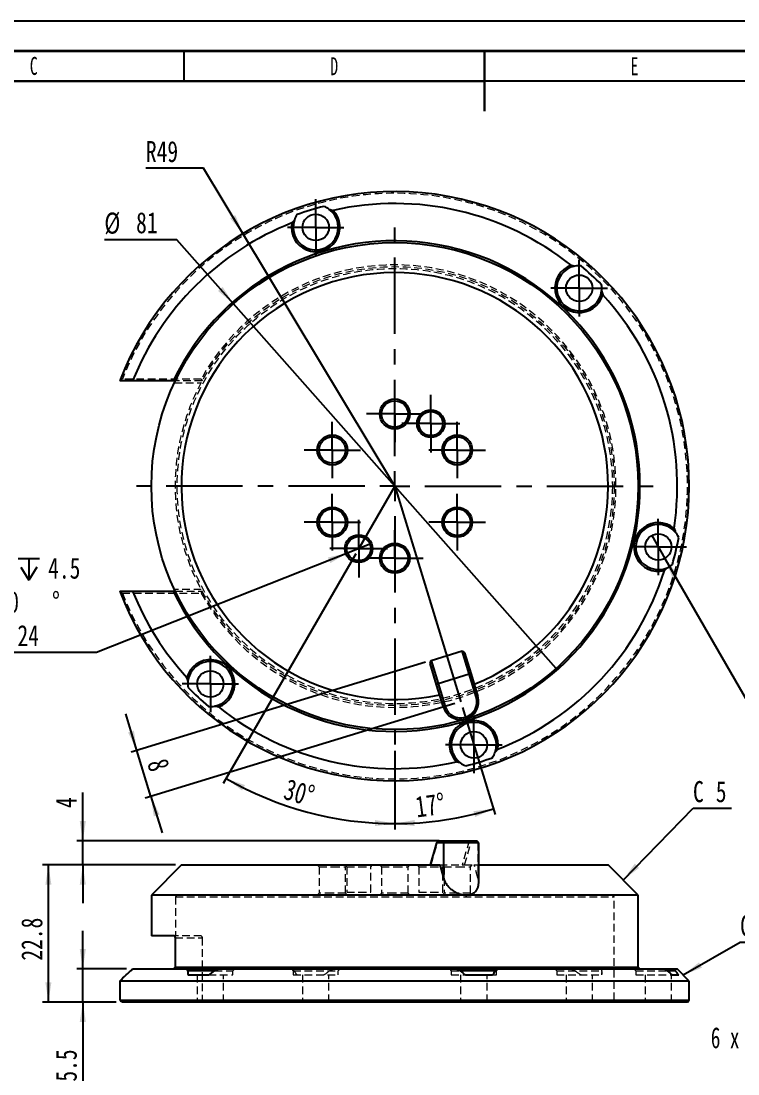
# Model space of a CAD drawing. Header units: millimetres. Extents: x 0 to 420, y 1 to 298.
# Drawn here: x 132.9 to 252.2, y 122.9 to 298 of the extents above; entities that cross this region are included whole.
import ezdxf

# ---------------------------------------------------------------- set-up
doc = ezdxf.new("R2010")
doc.units = ezdxf.units.MM
doc.linetypes.add('CENTERX2', pattern=[20.32, 12.7, -2.54, 2.54, -2.54])
doc.linetypes.add('HIDDEN', pattern=[1.905, 1.27, -0.635])
for name, color, linetype in [('SLD-0', 179, 'Continuous'), ('레이어10', 30, 'Continuous'), ('중심선', 1, 'CENTERX2'), ('치수선', 104, 'Continuous')]:
    doc.layers.add(name, color=color, linetype=linetype)
doc.layers.add('도면층1', color=4, linetype='Continuous', lineweight=35)
doc.layers.add('도면층2', color=3, linetype='Continuous', lineweight=25)
doc.styles.add('SLDTEXTSTYLE1', font='TXT', dxfattribs={"width": 0.75})
doc.styles.add('SLDTEXTSTYLE12', font='TXT', dxfattribs={"width": 0.666667})
doc.styles.add('SLDTEXTSTYLE3', font='TXT', dxfattribs={"width": 0.7})
doc.styles.add('SLDTEXTSTYLE8', font='TXT', dxfattribs={"width": 0.638186})
doc.dimstyles.new('SLDDIMSTYLE0', dxfattribs={"dimtxt": 3.5, "dimasz": 3.302, "dimexe": 0, "dimexo": 0.0625, "dimgap": 0.875, "dimtad": 1, "dimdec": 3, "dimrnd": 1e-09, "dimzin": 12, "dimdsep": 46, "dimtxsty": 'SLDTEXTSTYLE1', "dimsah": 1, "dimcen": 0.09, "dimadec": 0, "dimazin": 3, "dimtfac": 1, "dimtdec": 3, "dimtmove": 0, "dimatfit": 0, "dimfxl": 1, "dimfrac": 2, "dimtolj": 1, "dimtzin": 12, "dimarcsym": 0})
doc.dimstyles.new('SLDDIMSTYLE1', dxfattribs={"dimtxt": 3.5, "dimasz": 3.302, "dimexe": 0, "dimexo": 0.0625, "dimgap": 0.875, "dimtad": 1, "dimdec": 4, "dimzin": 12, "dimdsep": 46, "dimtxsty": 'SLDTEXTSTYLE1', "dimsah": 1, "dimcen": 0.09, "dimazin": 3, "dimtfac": 1, "dimtofl": 0, "dimtmove": 0, "dimatfit": 3, "dimfxl": 1, "dimfrac": 2, "dimtolj": 1, "dimtzin": 12, "dimarcsym": 0})
doc.dimstyles.new('SLDDIMSTYLE2', dxfattribs={"dimtxt": 3.5, "dimasz": 3.302, "dimexe": 0, "dimexo": 0.0625, "dimgap": 0.875, "dimtad": 0, "dimtih": 1, "dimtoh": 1, "dimdec": 3, "dimrnd": 1e-09, "dimzin": 12, "dimdsep": 46, "dimtxsty": 'SLDTEXTSTYLE1', "dimsah": 1, "dimcen": 0, "dimadec": 0, "dimazin": 3, "dimtfac": 1, "dimtdec": 3, "dimtofl": 0, "dimtmove": 0, "dimatfit": 3, "dimfxl": 1, "dimfrac": 2, "dimtolj": 1, "dimtzin": 12, "dimarcsym": 0})
doc.dimstyles.new('SLDDIMSTYLE3', dxfattribs={"dimtxt": 3.5, "dimasz": 3.302, "dimexe": 0, "dimexo": 0.0625, "dimgap": 0.875, "dimtad": 0, "dimtih": 1, "dimtoh": 1, "dimdec": 3, "dimrnd": 1e-09, "dimzin": 12, "dimdsep": 46, "dimtxsty": 'SLDTEXTSTYLE1', "dimblk1": 'NONE', "dimsah": 1, "dimcen": 0, "dimadec": 0, "dimazin": 3, "dimtfac": 1, "dimtdec": 3, "dimtmove": 0, "dimatfit": 3, "dimldrblk": 'NONE', "dimfxl": 1, "dimfrac": 2, "dimtolj": 1, "dimtzin": 12, "dimarcsym": 0})
doc.dimstyles.new('SLDDIMSTYLE4', dxfattribs={"dimtxt": 3.5, "dimasz": 3.302, "dimexe": 0, "dimexo": 0.0625, "dimgap": 0.875, "dimtad": 0, "dimtih": 1, "dimtoh": 1, "dimdec": 3, "dimrnd": 1e-09, "dimzin": 12, "dimdsep": 46, "dimtxsty": 'SLDTEXTSTYLE1', "dimblk1": 'NONE', "dimsah": 1, "dimcen": 0, "dimadec": 0, "dimazin": 3, "dimtfac": 1, "dimtdec": 3, "dimtmove": 0, "dimatfit": 3, "dimldrblk": 'NONE', "dimfxl": 1, "dimfrac": 2, "dimtolj": 1, "dimtzin": 12, "dimarcsym": 0})

# ---------------------------------------------------------------- blocks, each defined once
blk = doc.blocks.new('_D')
at = {"layer": '치수선', "transparency": 16777216}
for p, q in [((143.18, 140.34), (143.18, 146.69)), ((150.47, 140.34), (142.18, 140.34)), ((143.18, 134.84), (143.18, 140.34)), ((148.76, 134.84), (142.18, 134.84)), ((143.18, 134.84), (143.18, 121.61))]:
    blk.add_line(p, q, dxfattribs=at)
for points in [[(143.18, 140.34), (143.69, 143.64), (142.67, 143.64)], [(143.18, 134.84), (142.67, 131.54), (143.69, 131.54)]]:
    blk.add_solid(points, dxfattribs=at)
at = {"layer": '치수선', "transparency": 16777216, "insert": (138.67, 121.61), "char_height": 3.5, "attachment_point": 1, "rotation": 90, "style": 'SLDTEXTSTYLE1'}
blk.add_mtext('5.5', dxfattribs=at)
blk = doc.blocks.new('_D_1')
at = {"layer": '레이어10', "transparency": 16777216}
for p, q in [((158.59, 157.64), (136.46, 157.64)), ((137.46, 134.84), (137.46, 157.64)), ((148.76, 134.84), (136.46, 134.84))]:
    blk.add_line(p, q, dxfattribs=at)
for points in [[(137.46, 157.64), (136.95, 154.34), (137.96, 154.34)], [(137.46, 134.84), (137.96, 138.14), (136.95, 138.14)]]:
    blk.add_solid(points, dxfattribs=at)
at = {"layer": '레이어10', "transparency": 16777216, "insert": (132.94, 141.73), "char_height": 3.5, "attachment_point": 1, "rotation": 90, "style": 'SLDTEXTSTYLE1'}
blk.add_mtext('22.8', dxfattribs=at)
blk = doc.blocks.new('_D_2')
at = {"layer": '치수선', "transparency": 16777216}
for p, q in [((143.18, 161.64), (143.18, 169.69)), ((202.48, 161.64), (142.18, 161.64)), ((143.18, 157.64), (143.18, 161.64)), ((158.59, 157.64), (142.18, 157.64)), ((143.18, 157.64), (143.18, 151.29))]:
    blk.add_line(p, q, dxfattribs=at)
for points in [[(143.18, 161.64), (143.69, 164.94), (142.67, 164.94)], [(143.18, 157.64), (142.67, 154.34), (143.69, 154.34)]]:
    blk.add_solid(points, dxfattribs=at)
at = {"layer": '치수선', "transparency": 16777216, "insert": (138.67, 167.11), "char_height": 3.5, "attachment_point": 1, "rotation": 90, "style": 'SLDTEXTSTYLE1'}
blk.add_mtext('4', dxfattribs=at)
blk = doc.blocks.new('SW_CHAMFER_DIMENSION_0')
at = {"layer": '치수선', "color": 0}
for p, q in [((-11.63, -11.94), (0, 0)), ((0, 0), (6.38, 0))]:
    blk.add_line(p, q, dxfattribs=at)
blk.add_solid([(-11.63, -11.94), (-8.96, -9.92), (-9.69, -9.22)], dxfattribs=at)
at = {"layer": '치수선', "color": 0, "char_height": 3.5, "attachment_point": 1, "style": 'SLDTEXTSTYLE1'}
for s, insert in [('C', (0, 4.51)), ('5', (3.79, 4.51))]:
    blk.add_mtext(s, dxfattribs=dict(at, insert=insert))
blk = doc.blocks.new('SW_CHAMFER_DIMENSION_1')
at = {"layer": '치수선', "color": 0}
for p, q in [((-9.46, -5.46), (0, 0)), ((0, 0), (6.38, 0))]:
    blk.add_line(p, q, dxfattribs=at)
blk.add_solid([(-9.46, -5.46), (-6.35, -4.25), (-6.85, -3.37)], dxfattribs=at)
at = {"layer": '치수선', "color": 0, "char_height": 3.5, "attachment_point": 1, "style": 'SLDTEXTSTYLE1'}
for s, insert in [('C', (0, 4.51)), ('2', (3.79, 4.51))]:
    blk.add_mtext(s, dxfattribs=dict(at, insert=insert))
blk = doc.blocks.new('_D_3')
at = {"layer": '치수선', "transparency": 16777216}
for p, q in [((206.35, 183.84), (211.8, 166.02)), ((195.09, 176.65), (195.09, 163.52))]:
    blk.add_line(p, q, dxfattribs=at)
blk.add_arc((195.09, 220.65), 56.13, 270, 287, dxfattribs=at)
for points in [[(211.51, 166.97), (208.19, 166.59), (208.45, 165.61)], [(195.09, 164.52), (198.41, 164.11), (198.38, 165.12)]]:
    blk.add_solid(points, dxfattribs=at)
at = {"layer": '치수선', "transparency": 16777216, "insert": (198.32, 169.01), "char_height": 3.5, "attachment_point": 1, "rotation": 7.4768, "style": 'SLDTEXTSTYLE1'}
blk.add_mtext('17°', dxfattribs=at)
blk = doc.blocks.new('_D_4')
at = {"layer": '치수선', "transparency": 16777216}
for p, q in [((200.18, 191.36), (151.22, 176.39)), ((205.1, 184.5), (153.56, 168.74)), ((152.17, 176.68), (150.32, 182.76)), ((154.51, 169.03), (152.17, 176.68)), ((154.51, 169.03), (156.37, 162.96))]:
    blk.add_line(p, q, dxfattribs=at)
for points in [[(152.17, 176.68), (151.69, 179.99), (150.72, 179.69)], [(154.51, 169.03), (154.99, 165.73), (155.96, 166.02)]]:
    blk.add_solid(points, dxfattribs=at)
at = {"layer": '치수선', "transparency": 16777216, "insert": (157.21, 175.63), "char_height": 3.5, "attachment_point": 1, "rotation": 287, "style": 'SLDTEXTSTYLE1'}
blk.add_mtext('8', dxfattribs=at)
blk = doc.blocks.new('_D_5')
at = {"layer": '치수선', "transparency": 16777216}
for p, q in [((188.59, 209.39), (166.53, 171.17)), ((195.09, 176.65), (195.09, 163.52))]:
    blk.add_line(p, q, dxfattribs=at)
blk.add_arc((195.09, 220.65), 56.13, 240, 270, dxfattribs=at)
for points in [[(167.03, 172.04), (169.69, 170.03), (170.17, 170.92)], [(195.09, 164.52), (191.81, 165.12), (191.78, 164.11)]]:
    blk.add_solid(points, dxfattribs=at)
at = {"layer": '치수선', "transparency": 16777216, "insert": (177.35, 172.05), "char_height": 3.5, "attachment_point": 1, "rotation": 343.844, "style": 'SLDTEXTSTYLE1'}
blk.add_mtext('30°', dxfattribs=at)
blk = doc.blocks.new('_D_6')
at = {"layer": '레이어10', "transparency": 16777216}
for p, q in [((163.27, 273.53), (153.68, 273.53)), ((169.83, 262.64), (163.27, 273.53)), ((195.09, 220.65), (169.83, 262.64))]:
    blk.add_line(p, q, dxfattribs=at)
blk.add_solid([(169.83, 262.64), (168.56, 265.73), (167.69, 265.2)], dxfattribs=at)
at = {"layer": '레이어10', "transparency": 16777216, "insert": (153.68, 278.05), "char_height": 3.5, "attachment_point": 1, "style": 'SLDTEXTSTYLE1'}
blk.add_mtext('R49', dxfattribs=at)
blk = doc.blocks.new('_D_7')
at = {"layer": '치수선', "transparency": 16777216}
for p, q in [((158.81, 261.64), (146.77, 261.64)), ((168.25, 250.98), (158.81, 261.64)), ((221.94, 190.33), (168.25, 250.98))]:
    blk.add_line(p, q, dxfattribs=at)
blk.add_solid([(168.25, 250.98), (166.44, 253.79), (165.68, 253.11)], dxfattribs=at)
at = {"layer": '치수선', "transparency": 16777216, "char_height": 3.5, "attachment_point": 1, "style": 'SLDTEXTSTYLE1'}
for s, insert in [('%%c', (146.77, 266.15)), ('81', (152.05, 266.21))]:
    blk.add_mtext(s, dxfattribs=dict(at, insert=insert))
blk = doc.blocks.new('_None')
blk = doc.blocks.new('SW_SYMBOL_HOLE_DEPTH')
at = {"layer": '치수선', "color": 0}
for p, q in [((0, 875), (800, 875)), ((400, 875), (400, 75)), ((100, 555), (400, 75)), ((700, 555), (400, 75))]:
    blk.add_line(p, q, dxfattribs=at)
blk = doc.blocks.new('_D_8')
at = {"layer": '치수선', "transparency": 16777216}
for p, q in [((237.84, 212.44), (240.04, 208.62)), ((240.04, 208.62), (255.27, 182.24)), ((255.27, 182.24), (316.08, 182.24))]:
    blk.add_line(p, q, dxfattribs=at)
blk.add_solid([(240.04, 208.62), (241.25, 205.51), (242.13, 206.02)], dxfattribs=at)
at = {"layer": '치수선', "transparency": 16777216, "xscale": 0.004470703125, "yscale": 0.004470703125, "zscale": 0.004470703125}
blk.add_blockref('SW_SYMBOL_HOLE_DEPTH', (289.84, 188.34), dxfattribs=at)
at = {"layer": '치수선', "transparency": 16777216, "char_height": 3.5, "attachment_point": 1}
for s, insert, style in [('%%c', (268.67, 197.97), 'SLDTEXTSTYLE1'), ('4.4', (273.94, 198.03), 'SLDTEXTSTYLE1'), ('Hole THRU', (281.72, 198.03), 'SLDTEXTSTYLE1'), ('%%c', (275.51, 192.36), 'SLDTEXTSTYLE1'), ('7.5', (282.1, 192.42), 'SLDTEXTSTYLE1'), ('1', (294.84, 192.42), 'SLDTEXTSTYLE1'), ('AT 47', (256.86, 186.81), 'SLDTEXTSTYLE3'), ('%%d', (268.77, 186.75), 'SLDTEXTSTYLE1'), ('107', (272.3, 186.81), 'SLDTEXTSTYLE1'), ('%%d', (280.04, 186.75), 'SLDTEXTSTYLE1'), ('227', (283.57, 186.81), 'SLDTEXTSTYLE1'), ('%%d', (291.31, 186.75), 'SLDTEXTSTYLE1'), ('287', (294.85, 186.81), 'SLDTEXTSTYLE1'), ('%%d', (302.59, 186.75), 'SLDTEXTSTYLE1'), ('347', (306.12, 186.81), 'SLDTEXTSTYLE1'), ('%%d', (313.86, 186.75), 'SLDTEXTSTYLE1')]:
    blk.add_mtext(s, dxfattribs=dict(at, insert=insert, style=style))
blk = doc.blocks.new('_D_9')
at = {"layer": '치수선', "transparency": 16777216}
for p, q in [((190.95, 211), (187.23, 209.52)), ((187.23, 209.52), (145.47, 192.98)), ((145.47, 192.98), (109.31, 192.98))]:
    blk.add_line(p, q, dxfattribs=at)
blk.add_solid([(187.23, 209.52), (183.98, 208.78), (184.35, 207.84)], dxfattribs=at)
at = {"layer": '치수선', "transparency": 16777216, "xscale": 0.004470703125, "yscale": 0.004470703125, "zscale": 0.004470703125}
blk.add_blockref('SW_SYMBOL_HOLE_DEPTH', (132.42, 204.68), dxfattribs=at)
at = {"layer": '치수선', "transparency": 16777216, "char_height": 3.5, "attachment_point": 1}
for s, insert, style in [('2 x', (109.31, 208.76), 'SLDTEXTSTYLE12'), ('%%c', (115.43, 208.71), 'SLDTEXTSTYLE1'), ('4', (120.71, 208.76), 'SLDTEXTSTYLE1'), ('Pin', (124.61, 208.76), 'SLDTEXTSTYLE1'), ('4.5', (137.42, 208.76), 'SLDTEXTSTYLE1'), ('Equally 180', (112.92, 203.15), 'SLDTEXTSTYLE1'), ('%%d', (138.05, 203.1), 'SLDTEXTSTYLE1'), ('PCD', (115.71, 197.54), 'SLDTEXTSTYLE1'), ('%%c', (127.03, 197.49), 'SLDTEXTSTYLE1'), ('24', (132.31, 197.54), 'SLDTEXTSTYLE1')]:
    blk.add_mtext(s, dxfattribs=dict(at, insert=insert, style=style))
blk = doc.blocks.new('SW_CENTERMARKSYMBOL_0')
at = {"layer": '중심선', "color": 0}
for p, q in [((0, 2.5), (0, 4.7)), ((0, 0), (0, 2.5)), ((-2.5, 0), (-4.7, 0)), ((0, 0), (-2.5, 0)), ((0, 0), (0, -2.5)), ((0, 0), (2.5, 0)), ((2.5, 0), (4.7, 0)), ((0, -2.5), (0, -4.7))]:
    blk.add_line(p, q, dxfattribs=at)
blk = doc.blocks.new('SW_CENTERMARKSYMBOL_1')
at = {"layer": '중심선', "color": 0}
for p, q in [((0, 2.5), (0, 4.7)), ((0, 0), (0, 2.5)), ((-2.5, 0), (-4.7, 0)), ((0, 0), (-2.5, 0)), ((0, 0), (0, -2.5)), ((0, 0), (2.5, 0)), ((2.5, 0), (4.7, 0)), ((0, -2.5), (0, -4.7))]:
    blk.add_line(p, q, dxfattribs=at)
blk = doc.blocks.new('SW_CENTERMARKSYMBOL_2')
at = {"layer": '중심선', "color": 0}
for p, q in [((0, 2.5), (0, 4.7)), ((0, 0), (0, 2.5)), ((-2.5, 0), (-4.7, 0)), ((0, 0), (-2.5, 0)), ((0, 0), (0, -2.5)), ((0, 0), (2.5, 0)), ((2.5, 0), (4.7, 0)), ((0, -2.5), (0, -4.7))]:
    blk.add_line(p, q, dxfattribs=at)
blk = doc.blocks.new('SW_CENTERMARKSYMBOL_3')
at = {"layer": '중심선', "color": 0}
for p, q in [((0, 2.5), (0, 4.7)), ((0, 0), (0, 2.5)), ((-2.5, 0), (-4.7, 0)), ((0, 0), (-2.5, 0)), ((0, 0), (0, -2.5)), ((0, 0), (2.5, 0)), ((2.5, 0), (4.7, 0)), ((0, -2.5), (0, -4.7))]:
    blk.add_line(p, q, dxfattribs=at)
blk = doc.blocks.new('SW_CENTERMARKSYMBOL_4')
at = {"layer": '중심선', "color": 0}
for p, q in [((0, 2.5), (0, 4.7)), ((0, 0), (0, 2.5)), ((-2.5, 0), (-4.7, 0)), ((0, 0), (-2.5, 0)), ((0, 0), (0, -2.5)), ((0, 0), (2.5, 0)), ((2.5, 0), (4.7, 0)), ((0, -2.5), (0, -4.7))]:
    blk.add_line(p, q, dxfattribs=at)
blk = doc.blocks.new('SW_CENTERMARKSYMBOL_5')
at = {"layer": '중심선', "color": 0}
for p, q in [((0, 5), (0, 43)), ((0, 0), (0, 2.5)), ((-5, 0), (-43, 0)), ((0, 0), (-2.5, 0)), ((0, 0), (0, -2.5)), ((0, 0), (2.5, 0)), ((5, 0), (43, 0)), ((0, -5), (0, -43))]:
    blk.add_line(p, q, dxfattribs=at)
blk = doc.blocks.new('SW_CENTERMARKSYMBOL_6')
at = {"layer": '중심선', "color": 0}
for p, q in [((0, 2.5), (0, 4.7)), ((0, 0), (0, 2.5)), ((-2.5, 0), (-4.7, 0)), ((0, 0), (-2.5, 0)), ((0, 0), (0, -2.5)), ((0, 0), (2.5, 0)), ((2.5, 0), (4.7, 0)), ((0, -2.5), (0, -4.7))]:
    blk.add_line(p, q, dxfattribs=at)
blk = doc.blocks.new('SW_CENTERMARKSYMBOL_7')
at = {"layer": '중심선', "color": 0}
for p, q in [((0, 2.5), (0, 4.7)), ((0, 0), (0, 2.5)), ((-2.5, 0), (-4.7, 0)), ((0, 0), (-2.5, 0)), ((0, 0), (0, -2.5)), ((0, 0), (2.5, 0)), ((2.5, 0), (4.7, 0)), ((0, -2.5), (0, -4.7))]:
    blk.add_line(p, q, dxfattribs=at)
blk = doc.blocks.new('SW_CENTERMARKSYMBOL_8')
at = {"layer": '중심선', "color": 0}
for p, q in [((0, 2.5), (0, 4.7)), ((0, 0), (0, 2.5)), ((-2.5, 0), (-4.7, 0)), ((0, 0), (-2.5, 0)), ((0, 0), (0, -2.5)), ((0, 0), (2.5, 0)), ((2.5, 0), (4.7, 0)), ((0, -2.5), (0, -4.7))]:
    blk.add_line(p, q, dxfattribs=at)
blk = doc.blocks.new('SW_CENTERMARKSYMBOL_9')
at = {"layer": '중심선', "color": 0}
for p, q in [((0, 2.5), (0, 4.7)), ((0, 0), (0, 2.5)), ((-2.5, 0), (-4.7, 0)), ((0, 0), (-2.5, 0)), ((0, 0), (0, -2.5)), ((0, 0), (2.5, 0)), ((2.5, 0), (4.7, 0)), ((0, -2.5), (0, -4.7))]:
    blk.add_line(p, q, dxfattribs=at)
blk = doc.blocks.new('SW_CENTERMARKSYMBOL_10')
at = {"layer": '중심선', "color": 0}
for p, q in [((0, 2.5), (0, 4.7)), ((0, 0), (0, 2.5)), ((-2.5, 0), (-4.7, 0)), ((0, 0), (-2.5, 0)), ((0, 0), (0, -2.5)), ((0, 0), (2.5, 0)), ((2.5, 0), (4.7, 0)), ((0, -2.5), (0, -4.7))]:
    blk.add_line(p, q, dxfattribs=at)
blk = doc.blocks.new('SW_CENTERMARKSYMBOL_11')
at = {"layer": '중심선', "color": 0}
for p, q in [((0, 2.5), (0, 4.7)), ((0, 0), (0, 2.5)), ((-2.5, 0), (-4.7, 0)), ((0, 0), (-2.5, 0)), ((0, 0), (0, -2.5)), ((0, 0), (2.5, 0)), ((2.5, 0), (4.7, 0)), ((0, -2.5), (0, -4.7))]:
    blk.add_line(p, q, dxfattribs=at)
blk = doc.blocks.new('SW_CENTERMARKSYMBOL_12')
at = {"layer": '중심선', "color": 0}
for p, q in [((0, 2.5), (0, 4.8)), ((0, 0), (0, 2.5)), ((-2.5, 0), (-4.8, 0)), ((0, 0), (-2.5, 0)), ((0, 0), (0, -2.5)), ((0, 0), (2.5, 0)), ((2.5, 0), (4.8, 0)), ((0, -2.5), (0, -4.8))]:
    blk.add_line(p, q, dxfattribs=at)
blk = doc.blocks.new('SW_CENTERMARKSYMBOL_13')
at = {"layer": '중심선', "color": 0}
for p, q in [((0, 2.5), (0, 4.8)), ((0, 0), (0, 2.5)), ((-2.5, 0), (-4.8, 0)), ((0, 0), (-2.5, 0)), ((0, 0), (0, -2.5)), ((0, 0), (2.5, 0)), ((2.5, 0), (4.8, 0)), ((0, -2.5), (0, -4.8))]:
    blk.add_line(p, q, dxfattribs=at)
blk = doc.blocks.new('_D_10')
at = {"layer": '치수선', "transparency": 16777216}
for p, q in [((207.26, 81.07), (246.09, 109.32)), ((246.09, 109.32), (277.05, 109.32)), ((203.71, 78.48), (207.26, 81.07))]:
    blk.add_line(p, q, dxfattribs=at)
blk.add_solid([(207.26, 81.07), (210.23, 82.6), (209.64, 83.42)], dxfattribs=at)
at = {"layer": '치수선', "transparency": 16777216, "char_height": 3.5, "attachment_point": 1}
for s, insert, style in [('6 x', (247.68, 130.66), 'SLDTEXTSTYLE12'), ('%%c', (253.8, 130.61), 'SLDTEXTSTYLE1'), ('4.4', (259.08, 130.66), 'SLDTEXTSTYLE1'), ('Hole', (266.85, 130.66), 'SLDTEXTSTYLE1'), ('THRU', (256.83, 125.05), 'SLDTEXTSTYLE1'), ('Equally 60', (249.98, 119.49), 'SLDTEXTSTYLE1'), ('%%d', (272.53, 119.44), 'SLDTEXTSTYLE1'), ('PCD', (251.48, 113.88), 'SLDTEXTSTYLE1'), ('%%c', (262.8, 113.83), 'SLDTEXTSTYLE1'), ('24', (268.07, 113.88), 'SLDTEXTSTYLE1')]:
    blk.add_mtext(s, dxfattribs=dict(at, insert=insert, style=style))

msp = doc.modelspace()

# ---------------------------------------------------------------- linework, layer by layer
at = {"color": 7, "linetype": 'HIDDEN', "lineweight": 18}
for p, q in [((162.88484, 238.45273), (149.76308, 238.45273)), ((158.42734, 237.85273), (162.90021, 237.85273)), ((163.0623, 238.15273), (158.56957, 238.15273)), ((162.90021, 203.45273), (158.42734, 203.45273)), ((158.56957, 203.15273), (163.0623, 203.15273)), ((149.76308, 202.85273), (162.88484, 202.85273)), ((201.13648, 157.64175), (202.30596, 161.64175)), ((207.47001, 161.64175), (206.30052, 157.64175)), ((206.71146, 157.64175), (207.79323, 161.34175)), ((207.79323, 161.34175), (207.47001, 161.64175)), ((208.92639, 161.34175), (208.63949, 161.64175)), ((208.92639, 161.34175), (208.92639, 155.52194)), ((182.20123, 157.64175), (182.50123, 157.34175)), ((186.79353, 157.64175), (187.09353, 157.34175)), ((186.90123, 157.34175), (187.20123, 157.64175)), ((191.09353, 157.34175), (191.39353, 157.64175)), ((192.59353, 157.64175), (192.89353, 157.34175)), ((197.29353, 157.34175), (197.59353, 157.64175)), ((198.79353, 157.64175), (199.09353, 157.34175)), ((202.56669, 157.64175), (206.30052, 157.64175)), ((202.98584, 157.64175), (203.28584, 157.34175)), ((203.09353, 157.34175), (203.39353, 157.64175)), ((206.30052, 157.64175), (206.71146, 157.64175)), ((206.71146, 157.64175), (208.30452, 157.64175)), ((207.68584, 157.34175), (207.98584, 157.64175)), ((208.92639, 155.52194), (208.30452, 157.64175)), ((208.30452, 157.64175), (209.05747, 157.64175)), ((182.50123, 157.34175), (184.70123, 157.34175)), ((182.50123, 157.34175), (182.50123, 152.94175)), ((184.70123, 157.34175), (186.90123, 157.34175)), ((186.90123, 152.94175), (186.90123, 157.34175)), ((187.09353, 157.34175), (189.09353, 157.34175)), ((187.09353, 157.34175), (187.09353, 153.14175)), ((189.09353, 157.34175), (191.09353, 157.34175)), ((191.09353, 153.14175), (191.09353, 157.34175)), ((192.89353, 157.34175), (195.09353, 157.34175)), ((192.89353, 157.34175), (192.89353, 152.94175)), ((195.09353, 157.34175), (197.29353, 157.34175)), ((197.29353, 152.94175), (197.29353, 157.34175)), ((199.09353, 157.34175), (201.09353, 157.34175)), ((199.09353, 157.34175), (199.09353, 153.14175)), ((201.09353, 157.34175), (203.09353, 157.34175)), ((203.09353, 153.14175), (203.09353, 157.34175)), ((203.28584, 157.34175), (205.48584, 157.34175)), ((203.28584, 157.34175), (203.28584, 152.94175)), ((205.48584, 157.34175), (207.68584, 157.34175)), ((207.68584, 152.94175), (207.68584, 157.34175)), ((158.89353, 152.64175), (158.59353, 152.34175)), ((182.50123, 152.94175), (182.20123, 152.64175)), ((184.70123, 152.94175), (182.50123, 152.94175)), ((186.90123, 152.94175), (184.70123, 152.94175)), ((187.20123, 152.64175), (186.90123, 152.94175)), ((187.09353, 153.14175), (189.09353, 153.14175)), ((189.09353, 153.14175), (191.09353, 153.14175)), ((192.89353, 152.94175), (192.59353, 152.64175)), ((195.09353, 152.94175), (192.89353, 152.94175)), ((197.29353, 152.94175), (195.09353, 152.94175)), ((197.59353, 152.64175), (197.29353, 152.94175)), ((199.09353, 153.14175), (201.09353, 153.14175)), ((201.09353, 153.14175), (203.09353, 153.14175)), ((203.28584, 152.94175), (202.98584, 152.64175)), ((205.48584, 152.94175), (203.28584, 152.94175)), ((207.68584, 152.94175), (205.48584, 152.94175)), ((207.98584, 152.64175), (207.68584, 152.94175)), ((231.59353, 152.34175), (231.29353, 152.64175)), ((158.59353, 152.34175), (195.09353, 152.34175)), ((158.59353, 152.34175), (158.59353, 145.84175)), ((195.09353, 152.34175), (231.59353, 152.34175)), ((231.59353, 135.14175), (231.59353, 152.34175)), ((162.90021, 145.84175), (158.42734, 145.84175)), ((158.56957, 145.54175), (163.0623, 145.54175)), ((163.0623, 145.54175), (163.0623, 135.14175)), ((168.15361, 140.04175), (168.45361, 140.34175)), ((177.88681, 140.34175), (178.18681, 140.04175)), ((185.68681, 140.04175), (185.98681, 140.34175)), ((204.20026, 140.34175), (204.50026, 140.04175)), ((212.00026, 140.04175), (212.30026, 140.34175)), ((221.73346, 140.34175), (222.03346, 140.04175)), ((234.89019, 140.34175), (235.19019, 140.04175)), ((160.65361, 139.7294), (160.65361, 139.34175)), ((160.65361, 139.34175), (160.69696, 139.34175)), ((162.20361, 139.34175), (162.20361, 134.84175)), ((164.09499, 139.34175), (168.15361, 139.34175)), ((165.12116, 140.04175), (168.15361, 140.04175)), ((166.60361, 134.84175), (166.60361, 139.34175)), ((168.15361, 139.34175), (168.15361, 140.04175)), ((178.18681, 140.04175), (185.68681, 140.04175)), ((178.18681, 140.04175), (178.18681, 139.34175)), ((178.18681, 139.34175), (185.68681, 139.34175)), ((179.73681, 139.34175), (179.73681, 134.84175)), ((184.13681, 134.84175), (184.13681, 139.34175)), ((185.68681, 139.34175), (185.68681, 140.04175)), ((204.50026, 140.04175), (205.99181, 140.04175)), ((204.50026, 140.04175), (204.50026, 139.34175)), ((204.50026, 139.34175), (206.88933, 139.34175)), ((206.05026, 139.34175), (206.05026, 134.84175)), ((210.45026, 134.84175), (210.45026, 139.34175)), ((211.33253, 139.34175), (212.00026, 139.34175)), ((211.79662, 140.04175), (212.00026, 140.04175)), ((212.00026, 139.34175), (212.00026, 140.04175)), ((222.03346, 140.04175), (229.50526, 140.04175)), ((222.03346, 140.04175), (222.03346, 139.34175)), ((222.03346, 139.34175), (229.53346, 139.34175)), ((223.58346, 139.34175), (223.58346, 134.84175)), ((227.98346, 134.84175), (227.98346, 139.34175)), ((229.53346, 139.34175), (229.53346, 139.7294)), ((235.19019, 140.04175), (240.40353, 140.04175)), ((235.19019, 140.04175), (235.19019, 139.34175)), ((235.19019, 139.34175), (241.2859, 139.34175)), ((236.74019, 139.34175), (236.74019, 134.84175)), ((241.14019, 134.84175), (241.14019, 139.34175)), ((231.89353, 134.84175), (231.59353, 135.14175))]:
    msp.add_line(p, q, dxfattribs=at)
at = {"color": 7, "linetype": 'Continuous', "lineweight": 25}
for p, q in [((158.23719, 238.15273), (151.47301, 238.15273)), ((151.47301, 203.15273), (158.23719, 203.15273)), ((201.13648, 191.65234), (206.30052, 193.23115)), ((207.47001, 189.40593), (206.30052, 193.23115)), ((206.30052, 193.23115), (206.71146, 192.91313)), ((206.71146, 192.91313), (207.79323, 189.37481)), ((200.97363, 191.1589), (201.13648, 191.65234)), ((202.0554, 187.62057), (200.97363, 191.1589)), ((201.13648, 191.65234), (202.30596, 187.82712)), ((202.30596, 187.82712), (207.47001, 189.40593)), ((207.79323, 189.37481), (207.47001, 189.40593)), ((208.63949, 185.58071), (207.47001, 189.40593)), ((207.79323, 189.37481), (208.92639, 185.66842)), ((202.0554, 187.62057), (202.30596, 187.82712)), ((203.18856, 183.91419), (202.0554, 187.62057)), ((202.30596, 187.82712), (203.47545, 184.0019)), ((208.92639, 185.66842), (208.63949, 185.58071)), ((203.18856, 183.91419), (203.47545, 184.0019)), ((202.0554, 161.34175), (200.97363, 157.64175)), ((202.0554, 161.34175), (202.30596, 161.64175)), ((203.18856, 161.34175), (202.0554, 161.34175)), ((202.30596, 161.64175), (203.47545, 161.64175)), ((203.18856, 161.34175), (203.47545, 161.64175)), ((203.18856, 161.34175), (203.18856, 155.52194)), ((209.05747, 161.34175), (203.18856, 161.34175)), ((203.47545, 161.64175), (208.75747, 161.64175)), ((209.05747, 161.34175), (208.75747, 161.64175)), ((209.05747, 154.66016), (209.05747, 161.34175)), ((159.59353, 157.64175), (154.59353, 152.64175)), ((159.59353, 157.64175), (202.56669, 157.64175)), ((202.56669, 157.64175), (203.18856, 155.52194)), ((209.05747, 157.64175), (230.59353, 157.64175)), ((235.59353, 152.64175), (230.59353, 157.64175)), ((154.59353, 152.64175), (154.59353, 145.84175)), ((206.93459, 152.64175), (154.59353, 152.64175)), ((235.59353, 152.64175), (206.93459, 152.64175)), ((235.59353, 140.64175), (235.59353, 152.64175)), ((158.42734, 145.84175), (154.59353, 145.84175)), ((158.56957, 145.54175), (158.56957, 140.64175)), ((151.47301, 140.34175), (160.50329, 140.34175)), ((158.56957, 140.64175), (235.59353, 140.64175)), ((160.50329, 140.34175), (165.7639, 140.34175)), ((165.7639, 140.34175), (205.35537, 140.34175)), ((205.34955, 140.34175), (212.23405, 140.34175)), ((212.23405, 140.34175), (239.94562, 140.34175)), ((235.89353, 140.34175), (235.59353, 140.64175)), ((239.94562, 140.34175), (241.56369, 140.34175)), ((241.56369, 140.34175), (242.09353, 140.34175)), ((244.09353, 138.34175), (242.09353, 140.34175)), ((244.09353, 138.34175), (149.32509, 138.34175)), ((149.32509, 138.34175), (149.32509, 135.14175)), ((165.13087, 140.04175), (160.68181, 140.04175)), ((160.69696, 139.34175), (164.09499, 139.34175)), ((211.80577, 140.04175), (205.99181, 140.04175)), ((206.88933, 139.34175), (211.33253, 139.34175)), ((241.769, 140.04175), (240.40353, 140.04175)), ((241.2859, 139.34175), (242.33107, 139.34175)), ((244.09353, 135.14175), (244.09353, 138.34175)), ((149.32509, 135.14175), (244.09353, 135.14175)), ((243.79353, 134.84175), (149.76308, 134.84175)), ((243.79353, 134.84175), (244.09353, 135.14175))]:
    msp.add_line(p, q, dxfattribs=at)
for centre, radius in [((181.93681, 263.68645), 2.2), ((195.09353, 220.65273), 40.5), ((225.78346, 253.56365), 2.2), ((195.09353, 232.65273), 2.5), ((195.09353, 232.65273), 2.2), ((201.09353, 231.04504), 2.3), ((201.09353, 231.04504), 2), ((184.70123, 226.65273), 2.5), ((184.70123, 226.65273), 2.2), ((205.48584, 226.65273), 2.5), ((205.48584, 226.65273), 2.2), ((184.70123, 214.65273), 2.5), ((205.48584, 214.65273), 2.5), ((184.70123, 214.65273), 2.2), ((205.48584, 214.65273), 2.2), ((189.09353, 210.26043), 2.3), ((189.09353, 210.26043), 2), ((238.94019, 210.52994), 2.2), ((195.09353, 208.65273), 2.5), ((195.09353, 208.65273), 2.2), ((164.40361, 187.74182), 2.2), ((208.25026, 177.61902), 2.2)]:
    msp.add_circle(centre, radius, dxfattribs=at)
at = {"color": 7, "linetype": 'HIDDEN', "lineweight": 18}
for radius in [36.5, 36.2]:
    msp.add_circle((195.09353, 220.65273), radius, dxfattribs=at)
at = {"color": 7, "linetype": 'Continuous', "lineweight": 25}
for centre, radius, start, end in [((195.09353, 220.65273), 49, 200.9248324, 159.0751676), ((181.93681, 263.68645), 4.05, 169.6257266, 44.3742734), ((181.93681, 263.68645), 3.75, 161.0314747, 52.9685253), ((195.09353, 220.65273), 48, 104.225909, 109.774091), ((195.09353, 220.65273), 47, 51.3886226, 102.6113774), ((195.09353, 220.65273), 47, 111.3886226, 158.13997), ((195.09353, 220.65273), 40.8, 205.3991396, 154.6008604), ((195.09353, 220.65273), 35.5, 291.8476785, 282.1523215), ((225.78346, 253.56365), 4.05, 109.6257266, 344.3742734), ((225.78346, 253.56365), 3.75, 101.0314747, 352.9685253), ((195.09353, 220.65273), 48, 44.225909, 49.774091), ((195.09353, 220.65273), 47, 351.3886226, 42.6113774), ((238.94019, 210.52994), 4.05, 49.6257266, 284.3742734), ((238.94019, 210.52994), 3.75, 41.0314747, 292.9685253), ((195.09353, 220.65273), 48, 344.225909, 349.774091), ((195.09353, 220.65273), 47, 291.3886226, 342.6113774), ((195.09353, 220.65273), 47, 201.86003, 222.6113774), ((164.40361, 187.74182), 4.05, 289.6257266, 164.3742734), ((164.40361, 187.74182), 3.75, 281.0314747, 172.9685253), ((195.09353, 220.65273), 48, 224.225909, 229.774091), ((206.05747, 184.79131), 3, 197, 17), ((195.09353, 220.65273), 47, 231.3886226, 282.6113774), ((206.05747, 184.79131), 2.7, 197, 17), ((208.25026, 177.61902), 4.05, 349.6257266, 224.3742734), ((208.25026, 177.61902), 3.75, 341.0314747, 232.9685253), ((195.09353, 220.65273), 48, 284.225909, 289.774091), ((195.09353, 163.04175), 40.5, 205.1311289, 205.600827)]:
    msp.add_arc(centre, radius, start, end, dxfattribs=at)
at = {"color": 7, "linetype": 'HIDDEN', "lineweight": 18}
for centre, radius, start, end in [((195.09353, 220.65273), 48.7, 201.4385464, 158.5614536), ((195.09353, 220.65273), 36.8, 208.9270504, 151.0729496), ((195.09353, 163.04175), 36.5, 208.114355, 208.649621)]:
    msp.add_arc(centre, radius, start, end, dxfattribs=at)
at = {"color": 7, "linetype": 'Continuous', "lineweight": 25}
for points in [[(184.19526, 266.68009), (183.93188, 266.87879), (183.63609, 267.049), (183.29774, 267.18078)], [(184.19526, 266.68009), (184.41218, 266.63455), (184.62405, 266.58032), (184.83169, 266.51878)], [(177.95301, 264.41576), (178.09075, 264.58289), (178.23607, 264.74633), (178.39044, 264.90538)], [(178.85454, 265.82236), (178.64659, 265.52227), (178.49715, 265.21585), (178.39044, 264.90538)], [(224.42317, 257.37837), (224.63677, 257.34266), (224.85097, 257.29852), (225.0659, 257.24436)], [(226.09208, 257.30093), (225.72822, 257.33098), (225.38814, 257.30718), (225.0659, 257.24436)], [(229.50526, 253.1046), (229.54564, 253.43204), (229.54516, 253.7733), (229.49011, 254.13222)], [(229.50526, 253.1046), (229.57428, 252.89397), (229.63325, 252.68336), (229.68378, 252.47277)], [(151.47301, 238.15273), (150.75594, 238.15273), (150.04002, 238.15273), (149.32509, 238.15273)], [(158.56957, 238.15273), (158.45873, 238.15273), (158.34794, 238.15273), (158.23719, 238.15273)], [(241.56369, 213.61534), (241.63955, 213.4125), (241.70844, 213.20493), (241.769, 212.99171)], [(242.33107, 212.1313), (242.17517, 212.46144), (241.98451, 212.74406), (241.769, 212.99171)], [(240.40353, 207.07724), (240.25563, 206.91215), (240.10273, 206.75578), (239.94562, 206.60672)], [(240.40353, 207.07724), (240.7073, 207.20598), (241.0026, 207.37703), (241.2859, 207.60417)], [(149.32509, 203.15273), (150.04004, 203.15273), (150.75596, 203.15273), (151.47301, 203.15273)], [(158.23719, 203.15273), (158.34794, 203.15273), (158.45873, 203.15273), (158.56957, 203.15273)], [(160.68181, 188.20087), (160.61278, 188.4115), (160.55382, 188.62211), (160.50329, 188.83269)], [(160.68181, 188.20087), (160.64142, 187.87343), (160.64191, 187.53217), (160.69696, 187.17325)], [(164.09499, 184.00454), (164.45885, 183.97449), (164.79893, 183.99829), (165.12116, 184.06111)], [(165.7639, 183.92709), (165.5503, 183.96281), (165.33609, 184.00694), (165.12116, 184.06111)], [(212.23405, 176.88971), (212.09632, 176.72258), (211.951, 176.55914), (211.79662, 176.40009)], [(211.33253, 175.48311), (211.54048, 175.7832), (211.68991, 176.08962), (211.79662, 176.40009)], [(205.99181, 174.62538), (205.77489, 174.67091), (205.56301, 174.72515), (205.35537, 174.78668)], [(205.99181, 174.62538), (206.25519, 174.42668), (206.55097, 174.25646), (206.88933, 174.12469)], [(149.32509, 138.34175), (150.04004, 139.00954), (150.75596, 139.67626), (151.47301, 140.34175)], [(158.23719, 140.34175), (158.34794, 140.4418), (158.45873, 140.5418), (158.56957, 140.64175)], [(160.68181, 140.04175), (160.61278, 140.13604), (160.55382, 140.23637), (160.50329, 140.34175)], [(165.7639, 140.34175), (165.5503, 140.23637), (165.33609, 140.13604), (165.12116, 140.04175)], [(205.99181, 140.04175), (205.77489, 140.13604), (205.56301, 140.23637), (205.35537, 140.34175)], [(212.23405, 140.34175), (212.09632, 140.23637), (211.951, 140.13604), (211.79662, 140.04175)], [(240.40353, 140.04175), (240.25563, 140.13604), (240.10273, 140.23637), (239.94562, 140.34175)], [(241.56369, 140.34175), (241.63955, 140.23637), (241.70844, 140.13604), (241.769, 140.04175)], [(160.68181, 140.04175), (160.64142, 139.78771), (160.64191, 139.55264), (160.69696, 139.34175)], [(164.09499, 139.34175), (164.45885, 139.55379), (164.79893, 139.78896), (165.12116, 140.04175)], [(205.99181, 140.04175), (206.25519, 139.78771), (206.55097, 139.55264), (206.88933, 139.34175)], [(211.33253, 139.34175), (211.54048, 139.55379), (211.68991, 139.78896), (211.79662, 140.04175)], [(240.40353, 140.04175), (240.7073, 139.78771), (241.0026, 139.55264), (241.2859, 139.34175)], [(242.33107, 139.34175), (242.17517, 139.55379), (241.98451, 139.78896), (241.769, 140.04175)], [(149.32509, 135.14175), (149.47075, 135.0415), (149.61674, 134.9415), (149.76308, 134.84175)]]:
    msp.add_open_spline(points, degree=3, dxfattribs=at)
at = {"color": 7, "linetype": 'HIDDEN', "lineweight": 18}
for points in [[(149.76308, 238.45273), (149.61674, 238.35298), (149.47075, 238.25298), (149.32509, 238.15273)], [(162.88484, 238.45273), (162.94385, 238.35269), (163.00301, 238.25269), (163.0623, 238.15273)], [(149.32509, 203.15273), (149.47075, 203.05249), (149.61674, 202.95248), (149.76308, 202.85273)], [(162.88484, 202.85273), (162.94385, 202.95277), (163.00301, 203.05277), (163.0623, 203.15273)], [(177.95301, 140.34175), (178.09075, 140.23637), (178.23607, 140.13604), (178.39044, 140.04175)], [(184.19526, 140.04175), (184.41218, 140.13604), (184.62405, 140.23637), (184.83169, 140.34175)], [(224.42317, 140.34175), (224.63677, 140.23637), (224.85097, 140.13604), (225.0659, 140.04175)], [(229.50526, 140.04175), (229.57428, 140.13604), (229.63325, 140.23637), (229.68378, 140.34175)], [(178.85454, 139.34175), (178.64659, 139.55379), (178.49715, 139.78896), (178.39044, 140.04175)], [(184.19526, 140.04175), (183.93188, 139.78771), (183.63609, 139.55264), (183.29774, 139.34175)], [(226.09208, 139.34175), (225.72822, 139.55379), (225.38814, 139.78896), (225.0659, 140.04175)], [(229.50526, 140.04175), (229.54564, 139.78771), (229.54516, 139.55264), (229.49011, 139.34175)], [(162.88484, 134.84175), (162.94385, 134.94179), (163.00301, 135.04179), (163.0623, 135.14175)]]:
    msp.add_open_spline(points, degree=3, dxfattribs=at)
at = {"color": 7, "linetype": 'Continuous', "lineweight": 25}
for points, knots in [([(203.18856, 155.52194), (203.28687, 155.18675), (203.43645, 154.86036), (203.74441, 154.38433), (203.86235, 154.22673), (204.12598, 153.92346), (204.27104, 153.77809), (204.59158, 153.50142), (204.76913, 153.36889), (205.14862, 153.13034), (205.35078, 153.02351), (205.78616, 152.84064), (206.01096, 152.76826), (206.35857, 152.69305), (206.4765, 152.67369), (206.70755, 152.64817), (206.82175, 152.64175), (206.93459, 152.64175)], [0, 0, 0, 0, 0.25, 0.25, 0.375, 0.375, 0.5, 0.5, 0.625, 0.625, 0.75, 0.75, 0.875, 0.875, 0.9375, 0.9375, 1, 1, 1, 1]), ([(206.93459, 152.64175), (207.01349, 152.64372), (207.32873, 152.65159), (207.84541, 152.77016), (208.3251, 153.04003), (208.65064, 153.3645), (208.88392, 153.73667), (209.03361, 154.16956), (209.04562, 154.50395), (209.05123, 154.66016)], [0, 0, 0, 0, 0.056452758, 0.225551173, 0.401751302, 0.533352412, 0.66513303, 0.843563856, 1, 1, 1, 1])]:
    msp.add_open_spline(points, degree=3, knots=knots, dxfattribs=at)
at = {"color": 7, "linetype": 'HIDDEN', "lineweight": 18}
msp.add_open_spline([(209.05123, 154.66016), (209.05324, 154.68206), (209.07846, 154.95806), (208.99928, 155.25165), (208.92639, 155.52194)], degree=3, knots=[0, 0, 0, 0, 0.079356139, 1, 1, 1, 1], dxfattribs=at)
at = {"layer": 'SLD-0', "color": 7}
msp.add_line((420, 298), (0, 298), dxfattribs=at)
at = {"layer": '도면층1', "color": 7}
msp.add_line((415, 293), (5, 293), dxfattribs=at)
at = {"layer": '도면층2', "color": 7}
for p, q in [((160, 293), (160, 288)), ((210, 283), (210, 293)), ((210, 293), (210, 288)), ((410, 288), (10, 288)), ((10, 288), (210, 288)), ((210, 288), (210, 283))]:
    msp.add_line(p, q, dxfattribs=at)
at = {"layer": '치수선'}
for q in [(189.09353, 210.26043), (206.05747, 184.79131)]:
    msp.add_line((195.09353, 220.65273), q, dxfattribs=at)

# ---------------------------------------------------------------- block references
at = {"layer": '중심선'}
for name, p in [('SW_CENTERMARKSYMBOL_4', (181.93681, 263.68645)), ('SW_CENTERMARKSYMBOL_5', (195.09353, 220.65273)), ('SW_CENTERMARKSYMBOL_3', (225.78346, 253.56365)), ('SW_CENTERMARKSYMBOL_10', (195.09353, 232.65273)), ('SW_CENTERMARKSYMBOL_13', (201.09353, 231.04504)), ('SW_CENTERMARKSYMBOL_6', (184.70123, 226.65273)), ('SW_CENTERMARKSYMBOL_9', (205.48584, 226.65273)), ('SW_CENTERMARKSYMBOL_11', (184.70123, 214.65273)), ('SW_CENTERMARKSYMBOL_8', (205.48584, 214.65273)), ('SW_CENTERMARKSYMBOL_12', (189.09353, 210.26043)), ('SW_CENTERMARKSYMBOL_2', (238.94019, 210.52994)), ('SW_CENTERMARKSYMBOL_7', (195.09353, 208.65273)), ('SW_CENTERMARKSYMBOL_0', (164.40361, 187.74182)), ('SW_CENTERMARKSYMBOL_1', (208.25026, 177.61902))]:
    msp.add_blockref(name, p, dxfattribs=at)
at = {"layer": '치수선'}
for name, p in [('SW_CHAMFER_DIMENSION_0', (244.71983, 167.07689)), ('SW_CHAMFER_DIMENSION_1', (252.55388, 144.80368))]:
    msp.add_blockref(name, p, dxfattribs=at)

# ---------------------------------------------------------------- texts
at = {"layer": '도면층2', "color": 7, "char_height": 3, "attachment_point": 2, "style": 'SLDTEXTSTYLE8'}
for s, insert in [('C', (135.01353, 292.0432)), ('D', (185.01353, 291.9922)), ('E', (234.98602, 291.9922))]:
    msp.add_mtext(s, dxfattribs=dict(at, insert=insert))

# ---------------------------------------------------------------- dimensions: what is measured, and where the dimension line sits
at = {"layer": '레이어10'}
dim = msp.add_radius_dim(center=(195.09353, 220.65273), mpoint=(169.82763, 262.63647), dimstyle='SLDDIMSTYLE2', dxfattribs=at)
dim.commit()
dim.dimension.update_dxf_attribs({"geometry": '_D_6', "text_midpoint": (157.67881, 276.31218), "dimtype": 164})
dim = msp.add_linear_dim(base=(137.4564, 157.64175), p1=(149.76308, 134.84175), p2=(159.59353, 157.64175), angle=90, dimstyle='SLDDIMSTYLE0', dxfattribs=at)
dim.commit()
dim.dimension.update_dxf_attribs({"geometry": '_D_1', "text_midpoint": (137.4564, 146.25394), "dimtype": 160})
at = {"layer": '치수선'}
dim = msp.add_diameter_dim_2p(p1=(221.93968, 190.32891), p2=(168.24738, 250.97656), dimstyle='SLDDIMSTYLE3', dxfattribs=at)
dim.commit()
dim.dimension.update_dxf_attribs({"geometry": '_D_7', "text_midpoint": (151.99329, 264.4457), "dimtype": 163})
for base, line1, line2, picture, middle in [((180.56522, 166.43232), ((189.09353, 210.26043), (195.09353, 220.65273)), ((195.09353, 177.65273), (195.09353, 263.65273)), '_D_5', (179.47429, 166.73646)), ((203.39053, 165.1362), ((195.09353, 177.65273), (195.09353, 263.65273)), ((206.05747, 184.79131), (195.09353, 220.65273)), '_D_3', (202.3978, 164.99689))]:
    dim = msp.add_angular_dim_2l(base=base, line1=line1, line2=line2, dimstyle='SLDDIMSTYLE1', dxfattribs=at)
    dim.commit()
    dim.dimension.update_dxf_attribs({"geometry": picture, "text_midpoint": middle, "dimtype": 162})
for p1, p2, text, picture, middle in [((237.84019, 212.43519), (240.04019, 208.62468), '<> Hole THRU\\P%%c 7.5 {\\fGDT;x}1\\PAT 47%%d 107%%d 227%%d 287%%d 347%%d', '_D_8', (286.47187, 190.65541)), ((190.9529, 210.99714), (187.23416, 209.52372), '2 x<> Pin {\\fGDT;x}4.5\\PEqually 180%%d\\PPCD %%c24', '_D_9', (126.59613, 201.3912)), ((203.70684, 78.48302), (207.26484, 81.07159), '6 x<> Hole\\PTHRU\\PEqually 60%%d\\PPCD %%c24', '_D_10', (262.36262, 120.51099))]:
    dim = msp.add_diameter_dim_2p(p1=p1, p2=p2, text=text, dimstyle='SLDDIMSTYLE4', dxfattribs=at)
    dim.commit()
    dim.dimension.update_dxf_attribs({"geometry": picture, "text_midpoint": middle, "dimtype": 163})
for base, p1, p2, angle, picture, middle in [((152.17387, 176.68297), (206.05747, 184.79131), (201.13648, 191.65234), 287, '_D_4', (153.27724, 173.07401)), ((143.17797, 161.64175), (159.59353, 157.64175), (203.47545, 161.64175), 90, '_D_2', (143.17797, 168.39989)), ((143.17797, 140.34175), (149.76308, 134.84175), (151.47301, 140.34175), 90, '_D', (143.17797, 124.84175))]:
    dim = msp.add_linear_dim(base=base, p1=p1, p2=p2, angle=angle, dimstyle='SLDDIMSTYLE0', dxfattribs=at)
    dim.commit()
    dim.dimension.update_dxf_attribs({"geometry": picture, "text_midpoint": middle, "dimtype": 160})

doc.saveas('drawing.dxf')
